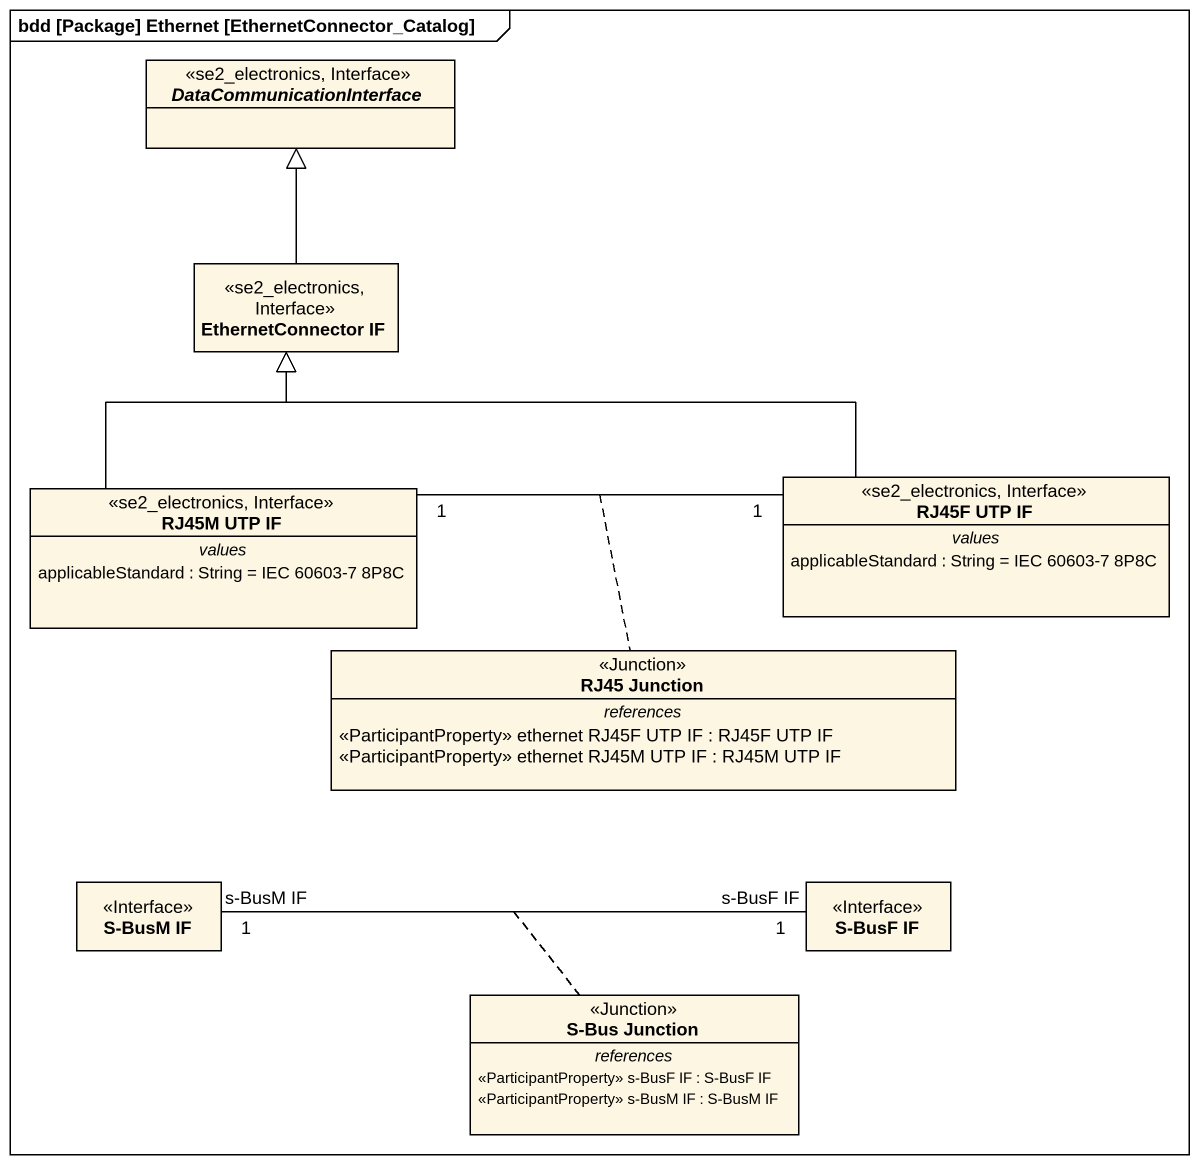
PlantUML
@startuml
mainframe bdd [Package] Ethernet [EthernetConnector_Catalog]
hide circle
hide empty members
abstract class DataCommunicationInterface <<se2_electronics, Interface>>
class "EthernetConnector IF" as EthernetConnector_IF <<se2_electronics, Interface>>
class "RJ45M UTP IF" as RJ45M_UTP_IF <<se2_electronics, Interface>> {
  -- values --
  applicableStandard : String = IEC 60603-7 8P8C
}
class "RJ45F UTP IF" as RJ45F_UTP_IF <<se2_electronics, Interface>> {
  -- values --
  applicableStandard : String = IEC 60603-7 8P8C
}
class "RJ45 Junction" as RJ45_Junction <<Junction>> {
  -- references --
  <<ParticipantProperty>> ethernet RJ45F UTP IF : RJ45F UTP IF
  <<ParticipantProperty>> ethernet RJ45M UTP IF : RJ45M UTP IF
}
class "S-BusM IF" as S_BusM_IF <<Interface>>
class "S-BusF IF" as S_BusF_IF <<Interface>>
class "S-Bus Junction" as S_Bus_Junction <<Junction>> {
  -- references --
  <<ParticipantProperty>> s-BusF IF : S-BusF IF
  <<ParticipantProperty>> s-BusM IF : S-BusM IF
}
EthernetConnector_IF -up-|> DataCommunicationInterface
RJ45M_UTP_IF -up-|> EthernetConnector_IF
RJ45M_UTP_IF "1" -right- "1" RJ45F_UTP_IF
(RJ45M_UTP_IF, RJ45F_UTP_IF) .. RJ45_Junction
RJ45F_UTP_IF -left-|> EthernetConnector_IF
S_BusM_IF "1\ns-BusM IF" -right- "1\ns-BusF IF" S_BusF_IF
(S_BusM_IF, S_BusF_IF) .. S_Bus_Junction
@enduml
